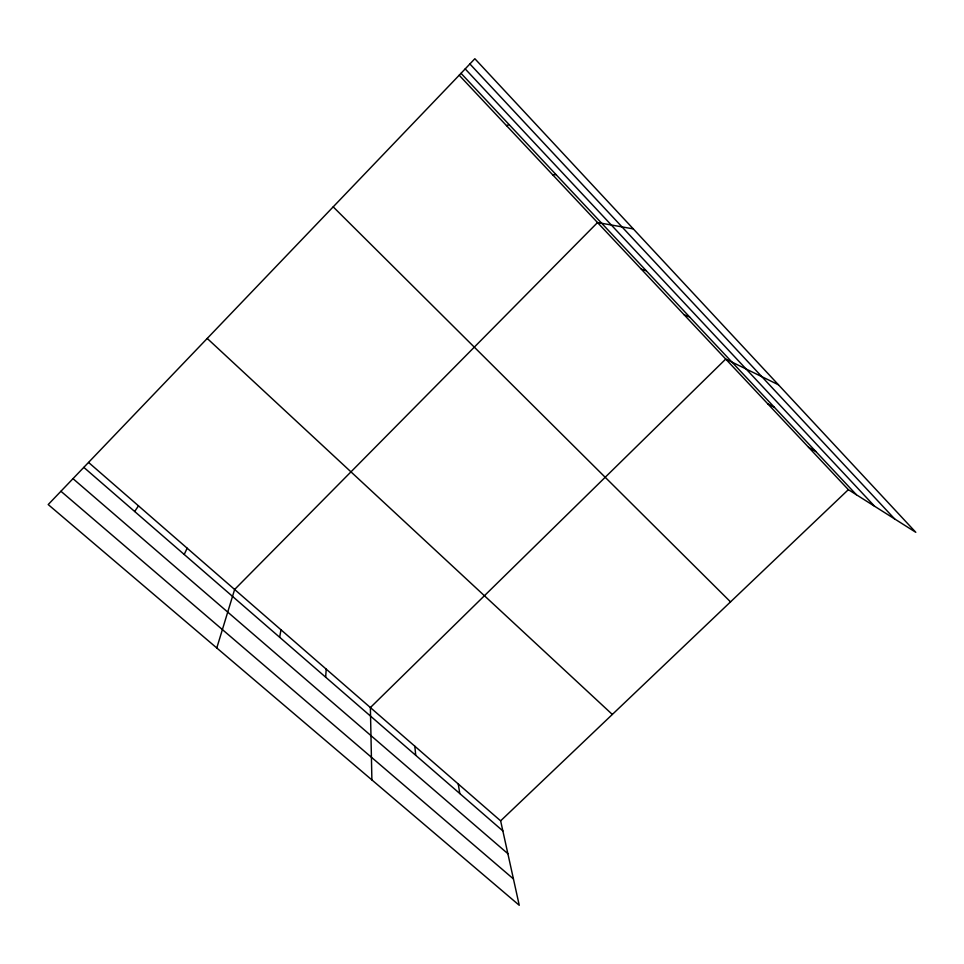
<?xml version="1.0" encoding="UTF-8"?>
<svg xmlns="http://www.w3.org/2000/svg" width="964" height="964" viewBox="0 0 964 964"><rect width="100%" height="100%" fill="white"/><g stroke="black" fill="none" stroke-linecap="round" stroke-linejoin="round"><path stroke-width="1.45" d="M325.663 677.186L326.206 669.136M279.656 637.276L280.97 629.793M216.78 647.977L234.626 589.486L597.535 222.551L633.288 228.89M184.208 554.469L187.149 548.191M134.659 511.498L138.491 505.859M459.189 75.24L474.854 58.72L915.8 532.309L848.356 489.652L459.189 75.24L48.2 504.558L519.247 905.28L500.629 820.846L88.604 462.467M500.629 820.846L848.356 489.652M506.498 125.621L509.161 124.621M552.601 174.701L556.047 174.605M641.337 269.197L646.241 270.739M684.054 314.686L689.634 316.999M778.442 384.781L725.735 359.066L370.381 707.564L371.887 779.924M767.633 403.675L774.466 407.423M808.495 447.188L815.918 451.61M60.949 491.279L513.426 878.915M73.023 478.686L507.871 853.694M83.856 467.407L502.847 830.896M207.26 338.472L612.333 714.457M333.207 206.874L730.519 601.885M465.202 68.902L874.517 506.184M461.021 73.312L856.357 494.701M469.89 63.961L894.664 518.945M458.237 783.973L459.804 793.565M414.833 746.232L415.725 755.318"/></g></svg>
